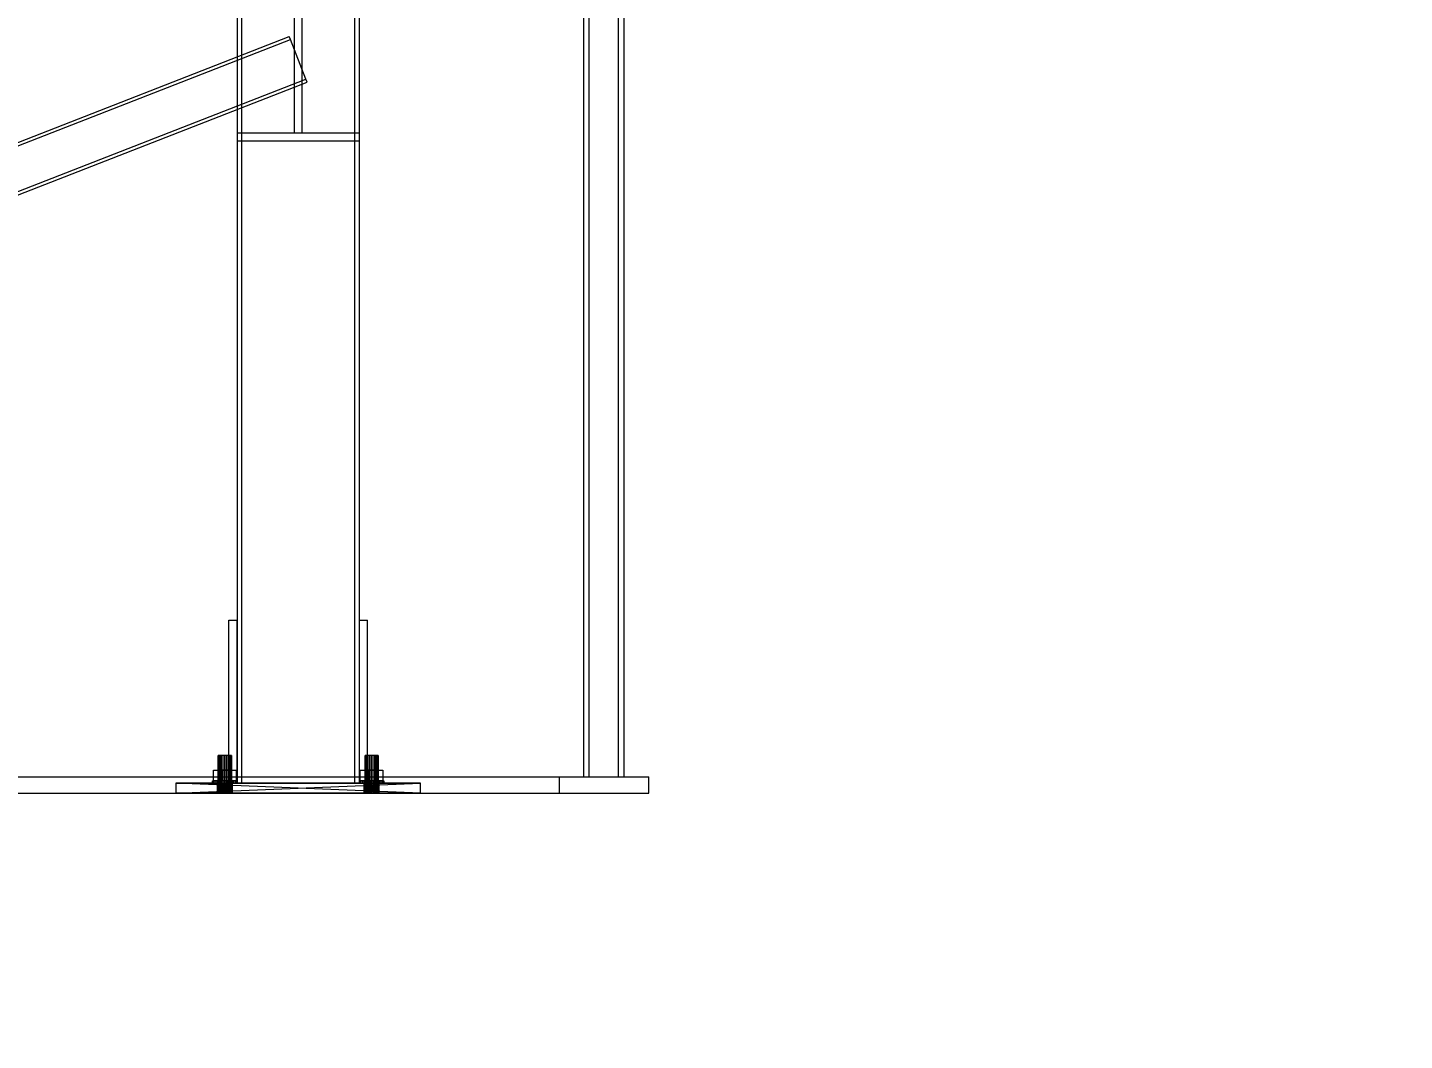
# Model space of a CAD drawing. Header units: millimetres. Extents: x -191664 to 191490, y -197311 to 10263.
# Drawn here: x 1793 to 3482, y -185793 to -184551 of the extents above; entities that cross this region are included whole.
import ezdxf

# ---------------------------------------------------------------- set-up
doc = ezdxf.new("R2010")
doc.units = ezdxf.units.MM
doc.layers.add('R15_COTAS_TRANSPORTE_P', color=1, linetype='Continuous', lineweight=0)
doc.layers.add('R15_PRENSA_RECEPCION_P', color=2, linetype='Continuous', lineweight=0)
doc.dimstyles.new('PLANTA_20', dxfattribs={"dimtxt": 50, "dimasz": 30, "dimexe": 30, "dimexo": 16, "dimgap": 20, "dimtad": 1, "dimtih": 1, "dimtoh": 1, "dimdec": 1, "dimzin": 0, "dimdsep": 46, "dimcen": 0.09, "dimadec": 0, "dimazin": 0, "dimtfac": 1, "dimtdec": 4, "dimtofl": 0, "dimtmove": 0, "dimatfit": 3, "dimfxl": 1, "dimtolj": 1, "dimtzin": 0, "dimarcsym": 0})

# ---------------------------------------------------------------- blocks, each defined once
blk = doc.blocks.new('*D133')
at = {"layer": 'Defpoints', "color": 0, "transparency": 16777216}
for p in [(439.7, -194148), (217.9, -194406.1), (-500, -194490), (-500, -194490), (500, -194490)]:
    blk.add_point(p, dxfattribs=at)
at = {"layer": 'R15_COTAS_TRANSPORTE_P', "color": 0, "lineweight": -2, "transparency": 16777216}
blk.add_arc((-500, -194490), 722.8, 2.3783, 17.6217, dxfattribs=at)
at = {"layer": 'R15_COTAS_TRANSPORTE_P', "color": 0, "transparency": 16777216}
for points in [[(184.1, -194272.8), (193.6, -194269.6), (179.2, -194242.8)], [(227.1, -194459.9), (217.2, -194460.1), (222.8, -194490)]]:
    blk.add_solid(points, dxfattribs=at)

msp = doc.modelspace()

# ---------------------------------------------------------------- linework, layer by layer
at = {"layer": 'R15_PRENSA_RECEPCION_P', "color": 8, "true_color": 0x657a85}
for p, q in [((2050, -184440), (2050, -185478)), ((2056, -185478), (2056, -184440)), ((2194, -184440), (2194, -185478)), ((2200, -185478), (2200, -184440)), ((2050, -185478), (2200, -185478)), ((2050, -185478), (2056, -185478)), ((2194, -185478), (2200, -185478))]:
    msp.add_line(p, q, dxfattribs=at)
at = {"layer": 'R15_PRENSA_RECEPCION_P', "color": 251, "true_color": 0x53616b}
for p, q in [((2120, -184500), (2120, -184680)), ((2130, -184680), (2130, -184500)), ((2050, -184680), (2200, -184680)), ((2050, -184680), (2050, -184690)), ((2120, -184680), (2130, -184680)), ((2200, -184690), (2200, -184680)), ((2050, -184690), (2200, -184690))]:
    msp.add_line(p, q, dxfattribs=at)
at = {"layer": 'R15_PRENSA_RECEPCION_P', "color": 251, "true_color": 0x596770}
for p, q in [((2475, -184520), (2475, -185470)), ((2482, -185470), (2482, -184520)), ((2518, -185470), (2518, -184520)), ((2525, -185470), (2525, -184520)), ((575, -185470), (2555, -185470)), ((2445, -185470), (2555, -185470)), ((2445, -185470), (2445, -185490)), ((2475, -185470), (2482, -185470)), ((2482, -185470), (2518, -185470)), ((2518, -185470), (2525, -185470)), ((2555, -185490), (2555, -185470)), ((575, -185490), (2555, -185490)), ((2445, -185490), (2555, -185490))]:
    msp.add_line(p, q, dxfattribs=at)
at = {"layer": 'R15_PRENSA_RECEPCION_P', "color": 8, "true_color": 0x667b86}
for p, q in [((64.09, -185362.05), (2114.09, -184562.05)), ((2115.55, -184565.78), (2114.09, -184562.05)), ((65.55, -185365.78), (2115.55, -184565.78)), ((2134.45, -184614.22), (2115.55, -184565.78)), ((84.45, -185414.22), (2134.45, -184614.22)), ((2135.91, -184617.95), (2134.45, -184614.22)), ((85.91, -185417.95), (2135.91, -184617.95))]:
    msp.add_line(p, q, dxfattribs=at)
at = {"layer": 'R15_PRENSA_RECEPCION_P', "color": 8, "true_color": 0x71848d}
for p, q in [((2040, -185478), (2040, -185278)), ((2040, -185278), (2050, -185278)), ((2050, -185478), (2050, -185278)), ((2200, -185478), (2200, -185278)), ((2200, -185278), (2210, -185278)), ((2210, -185478), (2210, -185278)), ((2040, -185478), (2050, -185478)), ((2200, -185478), (2210, -185478))]:
    msp.add_line(p, q, dxfattribs=at)
at = {"layer": 'R15_PRENSA_RECEPCION_P', "color": 9, "true_color": 0xaeb9be}
for p, q in [((2027.27, -185444), (2027, -185444)), ((2027, -185490), (2027, -185444)), ((2028.07, -185444), (2027.27, -185444)), ((2027.27, -185490), (2027.27, -185444)), ((2029.34, -185444), (2028.07, -185444)), ((2028.07, -185490), (2028.07, -185444)), ((2031, -185444), (2029.34, -185444)), ((2029.34, -185490), (2029.34, -185444)), ((2032.93, -185444), (2031, -185444)), ((2031, -185490), (2031, -185444)), ((2035, -185444), (2032.93, -185444)), ((2032.93, -185490), (2032.93, -185444)), ((2037.07, -185444), (2035, -185444)), ((2035, -185490), (2035, -185444)), ((2039, -185444), (2037.07, -185444)), ((2037.07, -185490), (2037.07, -185444)), ((2040.66, -185444), (2039, -185444)), ((2039, -185490), (2039, -185444)), ((2041.93, -185444), (2040.66, -185444)), ((2040.66, -185490), (2040.66, -185444)), ((2042.73, -185444), (2041.93, -185444)), ((2041.93, -185490), (2041.93, -185444)), ((2043, -185444), (2042.73, -185444)), ((2042.73, -185490), (2042.73, -185444)), ((2043, -185444), (2043, -185490)), ((2207.27, -185444), (2207, -185444)), ((2207, -185490), (2207, -185444)), ((2208.07, -185444), (2207.27, -185444)), ((2207.27, -185490), (2207.27, -185444)), ((2209.34, -185444), (2208.07, -185444)), ((2208.07, -185490), (2208.07, -185444)), ((2211, -185444), (2209.34, -185444)), ((2209.34, -185490), (2209.34, -185444)), ((2212.93, -185444), (2211, -185444)), ((2211, -185490), (2211, -185444)), ((2215, -185444), (2212.93, -185444)), ((2212.93, -185490), (2212.93, -185444)), ((2217.07, -185444), (2215, -185444)), ((2215, -185490), (2215, -185444)), ((2219, -185444), (2217.07, -185444)), ((2217.07, -185490), (2217.07, -185444)), ((2220.66, -185444), (2219, -185444)), ((2219, -185490), (2219, -185444)), ((2221.93, -185444), (2220.66, -185444)), ((2220.66, -185490), (2220.66, -185444)), ((2222.73, -185444), (2221.93, -185444)), ((2221.93, -185490), (2221.93, -185444)), ((2223, -185444), (2222.73, -185444)), ((2222.73, -185490), (2222.73, -185444)), ((2223, -185444), (2223, -185490)), ((2027.27, -185490), (2027, -185490)), ((2028.07, -185490), (2027.27, -185490)), ((2029.34, -185490), (2028.07, -185490)), ((2031, -185490), (2029.34, -185490)), ((2032.93, -185490), (2031, -185490)), ((2035, -185490), (2032.93, -185490)), ((2037.07, -185490), (2035, -185490)), ((2039, -185490), (2037.07, -185490)), ((2040.66, -185490), (2039, -185490)), ((2041.93, -185490), (2040.66, -185490)), ((2042.73, -185490), (2041.93, -185490)), ((2042.73, -185490), (2043, -185490)), ((2207.27, -185490), (2207, -185490)), ((2208.07, -185490), (2207.27, -185490)), ((2209.34, -185490), (2208.07, -185490)), ((2211, -185490), (2209.34, -185490)), ((2212.93, -185490), (2211, -185490)), ((2215, -185490), (2212.93, -185490)), ((2217.07, -185490), (2215, -185490)), ((2219, -185490), (2217.07, -185490)), ((2220.66, -185490), (2219, -185490)), ((2221.93, -185490), (2220.66, -185490)), ((2222.73, -185490), (2221.93, -185490)), ((2222.73, -185490), (2223, -185490))]:
    msp.add_line(p, q, dxfattribs=at)
at = {"layer": 'R15_PRENSA_RECEPCION_P', "color": 252, "true_color": 0x8ba19a}
for p, q in [((2020, -185478), (2020, -185475)), ((2020, -185475), (2020.51, -185475)), ((2020, -185475), (2026, -185475)), ((2020.51, -185478), (2020.51, -185475)), ((2020.51, -185475), (2022.01, -185475)), ((2020.51, -185475), (2026.31, -185475)), ((2021.15, -185475), (2021.15, -185462)), ((2021.15, -185462), (2028.08, -185462)), ((2021.15, -185462), (2027, -185462)), ((2028.08, -185475), (2021.15, -185475)), ((2027, -185475), (2021.15, -185475)), ((2022.01, -185478), (2022.01, -185475)), ((2022.01, -185475), (2024.39, -185475)), ((2022.01, -185475), (2027.21, -185475)), ((2024.39, -185478), (2024.39, -185475)), ((2024.39, -185475), (2027.5, -185475)), ((2024.39, -185475), (2028.64, -185475)), ((2026.31, -185475), (2026, -185475)), ((2026, -185475), (2026, -185478)), ((2027.21, -185475), (2026.31, -185475)), ((2026.31, -185475), (2026.31, -185478)), ((2031, -185462), (2027, -185462)), ((2027, -185462), (2027, -185475)), ((2027, -185475), (2031, -185475)), ((2028.64, -185475), (2027.21, -185475)), ((2027.21, -185475), (2027.21, -185478)), ((2027.5, -185478), (2027.5, -185475)), ((2027.5, -185475), (2031.12, -185475)), ((2027.5, -185475), (2030.5, -185475)), ((2028.08, -185475), (2028.08, -185462)), ((2028.08, -185462), (2041.92, -185462)), ((2028.08, -185462), (2031, -185462)), ((2041.92, -185475), (2028.08, -185475)), ((2031, -185475), (2028.08, -185475)), ((2030.5, -185475), (2028.64, -185475)), ((2028.64, -185475), (2028.64, -185478)), ((2032.67, -185475), (2030.5, -185475)), ((2030.5, -185475), (2030.5, -185478)), ((2039, -185462), (2031, -185462)), ((2031, -185462), (2031, -185475)), ((2031, -185475), (2039, -185475)), ((2031.12, -185478), (2031.12, -185475)), ((2031.12, -185475), (2035, -185475)), ((2031.12, -185475), (2032.67, -185475)), ((2035, -185475), (2032.67, -185475)), ((2032.67, -185475), (2032.67, -185478)), ((2035, -185478), (2035, -185475)), ((2035, -185475), (2038.88, -185475)), ((2037.33, -185475), (2035, -185475)), ((2039.5, -185475), (2037.33, -185475)), ((2037.33, -185475), (2037.33, -185478)), ((2038.88, -185475), (2037.33, -185475)), ((2038.88, -185478), (2038.88, -185475)), ((2038.88, -185475), (2042.5, -185475)), ((2043, -185462), (2039, -185462)), ((2039, -185462), (2039, -185475)), ((2041.92, -185462), (2039, -185462)), ((2039, -185475), (2043, -185475)), ((2039, -185475), (2041.92, -185475)), ((2041.36, -185475), (2039.5, -185475)), ((2039.5, -185475), (2039.5, -185478)), ((2042.5, -185475), (2039.5, -185475)), ((2042.79, -185475), (2041.36, -185475)), ((2041.36, -185475), (2041.36, -185478)), ((2045.61, -185475), (2041.36, -185475)), ((2041.92, -185475), (2041.92, -185462)), ((2041.92, -185462), (2048.85, -185462)), ((2048.85, -185475), (2041.92, -185475)), ((2042.5, -185478), (2042.5, -185475)), ((2042.5, -185475), (2045.61, -185475)), ((2043.69, -185475), (2042.79, -185475)), ((2042.79, -185475), (2042.79, -185478)), ((2047.99, -185475), (2042.79, -185475)), ((2043, -185475), (2043, -185462)), ((2043, -185462), (2048.85, -185462)), ((2048.85, -185475), (2043, -185475)), ((2044, -185475), (2043.69, -185475)), ((2043.69, -185475), (2043.69, -185478)), ((2049.49, -185475), (2043.69, -185475)), ((2044, -185478), (2044, -185475)), ((2044, -185475), (2050, -185475)), ((2045.61, -185478), (2045.61, -185475)), ((2045.61, -185475), (2047.99, -185475)), ((2047.99, -185478), (2047.99, -185475)), ((2047.99, -185475), (2049.49, -185475)), ((2048.85, -185462), (2048.85, -185475)), ((2049.49, -185478), (2049.49, -185475)), ((2049.49, -185475), (2050, -185475)), ((2050, -185475), (2050, -185478)), ((2200, -185478), (2200, -185475)), ((2200, -185475), (2200.51, -185475)), ((2200, -185475), (2206, -185475)), ((2200.51, -185478), (2200.51, -185475)), ((2200.51, -185475), (2202.01, -185475)), ((2200.51, -185475), (2206.31, -185475)), ((2201.15, -185475), (2201.15, -185462)), ((2201.15, -185462), (2208.08, -185462)), ((2201.15, -185462), (2207, -185462)), ((2208.08, -185475), (2201.15, -185475)), ((2207, -185475), (2201.15, -185475)), ((2202.01, -185478), (2202.01, -185475)), ((2202.01, -185475), (2204.39, -185475)), ((2202.01, -185475), (2207.21, -185475)), ((2204.39, -185478), (2204.39, -185475)), ((2204.39, -185475), (2207.5, -185475)), ((2204.39, -185475), (2208.64, -185475)), ((2206.31, -185475), (2206, -185475)), ((2206, -185475), (2206, -185478)), ((2207.21, -185475), (2206.31, -185475)), ((2206.31, -185475), (2206.31, -185478)), ((2211, -185462), (2207, -185462)), ((2207, -185462), (2207, -185475)), ((2207, -185475), (2211, -185475)), ((2208.64, -185475), (2207.21, -185475)), ((2207.21, -185475), (2207.21, -185478)), ((2207.5, -185478), (2207.5, -185475)), ((2207.5, -185475), (2211.12, -185475)), ((2207.5, -185475), (2210.5, -185475)), ((2208.08, -185475), (2208.08, -185462)), ((2208.08, -185462), (2221.92, -185462)), ((2208.08, -185462), (2211, -185462)), ((2221.92, -185475), (2208.08, -185475)), ((2211, -185475), (2208.08, -185475)), ((2210.5, -185475), (2208.64, -185475)), ((2208.64, -185475), (2208.64, -185478)), ((2212.67, -185475), (2210.5, -185475)), ((2210.5, -185475), (2210.5, -185478)), ((2219, -185462), (2211, -185462)), ((2211, -185462), (2211, -185475)), ((2211, -185475), (2219, -185475)), ((2211.12, -185478), (2211.12, -185475)), ((2211.12, -185475), (2215, -185475)), ((2211.12, -185475), (2212.67, -185475)), ((2215, -185475), (2212.67, -185475)), ((2212.67, -185475), (2212.67, -185478)), ((2215, -185478), (2215, -185475)), ((2215, -185475), (2218.88, -185475)), ((2217.33, -185475), (2215, -185475)), ((2219.5, -185475), (2217.33, -185475)), ((2217.33, -185475), (2217.33, -185478)), ((2218.88, -185475), (2217.33, -185475)), ((2218.88, -185478), (2218.88, -185475)), ((2218.88, -185475), (2222.5, -185475)), ((2223, -185462), (2219, -185462)), ((2219, -185462), (2219, -185475)), ((2221.92, -185462), (2219, -185462)), ((2219, -185475), (2223, -185475)), ((2219, -185475), (2221.92, -185475)), ((2221.36, -185475), (2219.5, -185475)), ((2219.5, -185475), (2219.5, -185478)), ((2222.5, -185475), (2219.5, -185475)), ((2222.79, -185475), (2221.36, -185475)), ((2221.36, -185475), (2221.36, -185478)), ((2225.61, -185475), (2221.36, -185475)), ((2221.92, -185475), (2221.92, -185462)), ((2221.92, -185462), (2228.85, -185462)), ((2228.85, -185475), (2221.92, -185475)), ((2222.5, -185478), (2222.5, -185475)), ((2222.5, -185475), (2225.61, -185475)), ((2223.69, -185475), (2222.79, -185475)), ((2222.79, -185475), (2222.79, -185478)), ((2227.99, -185475), (2222.79, -185475)), ((2223, -185475), (2223, -185462)), ((2223, -185462), (2228.85, -185462)), ((2228.85, -185475), (2223, -185475)), ((2224, -185475), (2223.69, -185475)), ((2223.69, -185475), (2223.69, -185478)), ((2229.49, -185475), (2223.69, -185475)), ((2224, -185478), (2224, -185475)), ((2224, -185475), (2230, -185475)), ((2225.61, -185478), (2225.61, -185475)), ((2225.61, -185475), (2227.99, -185475)), ((2227.99, -185478), (2227.99, -185475)), ((2227.99, -185475), (2229.49, -185475)), ((2228.85, -185462), (2228.85, -185475)), ((2229.49, -185478), (2229.49, -185475)), ((2229.49, -185475), (2230, -185475)), ((2230, -185475), (2230, -185478)), ((2020.51, -185478), (2020, -185478)), ((2026, -185478), (2020, -185478)), ((2022.01, -185478), (2020.51, -185478)), ((2026.31, -185478), (2020.51, -185478)), ((2024.39, -185478), (2022.01, -185478)), ((2027.21, -185478), (2022.01, -185478)), ((2027.5, -185478), (2024.39, -185478)), ((2028.64, -185478), (2024.39, -185478)), ((2026, -185478), (2026.31, -185478)), ((2026.31, -185478), (2027.21, -185478)), ((2027.21, -185478), (2028.64, -185478)), ((2031.12, -185478), (2027.5, -185478)), ((2030.5, -185478), (2027.5, -185478)), ((2028.64, -185478), (2030.5, -185478)), ((2030.5, -185478), (2032.67, -185478)), ((2035, -185478), (2031.12, -185478)), ((2032.67, -185478), (2031.12, -185478)), ((2032.67, -185478), (2035, -185478)), ((2038.88, -185478), (2035, -185478)), ((2035, -185478), (2037.33, -185478)), ((2037.33, -185478), (2039.5, -185478)), ((2037.33, -185478), (2038.88, -185478)), ((2042.5, -185478), (2038.88, -185478)), ((2039.5, -185478), (2041.36, -185478)), ((2039.5, -185478), (2042.5, -185478)), ((2041.36, -185478), (2042.79, -185478)), ((2041.36, -185478), (2045.61, -185478)), ((2045.61, -185478), (2042.5, -185478)), ((2042.79, -185478), (2043.69, -185478)), ((2042.79, -185478), (2047.99, -185478)), ((2043.69, -185478), (2044, -185478)), ((2043.69, -185478), (2049.49, -185478)), ((2050, -185478), (2044, -185478)), ((2047.99, -185478), (2045.61, -185478)), ((2049.49, -185478), (2047.99, -185478)), ((2050, -185478), (2049.49, -185478)), ((2200.51, -185478), (2200, -185478)), ((2206, -185478), (2200, -185478)), ((2202.01, -185478), (2200.51, -185478)), ((2206.31, -185478), (2200.51, -185478)), ((2204.39, -185478), (2202.01, -185478)), ((2207.21, -185478), (2202.01, -185478)), ((2207.5, -185478), (2204.39, -185478)), ((2208.64, -185478), (2204.39, -185478)), ((2206, -185478), (2206.31, -185478)), ((2206.31, -185478), (2207.21, -185478)), ((2207.21, -185478), (2208.64, -185478)), ((2211.12, -185478), (2207.5, -185478)), ((2210.5, -185478), (2207.5, -185478)), ((2208.64, -185478), (2210.5, -185478)), ((2210.5, -185478), (2212.67, -185478)), ((2215, -185478), (2211.12, -185478)), ((2212.67, -185478), (2211.12, -185478)), ((2212.67, -185478), (2215, -185478)), ((2218.88, -185478), (2215, -185478)), ((2215, -185478), (2217.33, -185478)), ((2217.33, -185478), (2219.5, -185478)), ((2217.33, -185478), (2218.88, -185478)), ((2222.5, -185478), (2218.88, -185478)), ((2219.5, -185478), (2221.36, -185478)), ((2219.5, -185478), (2222.5, -185478)), ((2221.36, -185478), (2222.79, -185478)), ((2221.36, -185478), (2225.61, -185478)), ((2225.61, -185478), (2222.5, -185478)), ((2222.79, -185478), (2223.69, -185478)), ((2222.79, -185478), (2227.99, -185478)), ((2223.69, -185478), (2224, -185478)), ((2223.69, -185478), (2229.49, -185478)), ((2230, -185478), (2224, -185478)), ((2227.99, -185478), (2225.61, -185478)), ((2229.49, -185478), (2227.99, -185478)), ((2230, -185478), (2229.49, -185478))]:
    msp.add_line(p, q, dxfattribs=at)
at = {"layer": 'R15_PRENSA_RECEPCION_P', "color": 252, "true_color": 0x82929a}
for p, q in [((2026, -185478), (1975, -185478)), ((1975, -185478), (2026.17, -185478)), ((1975, -185478), (2026.69, -185478)), ((1975, -185478), (2027.52, -185478)), ((1975, -185478), (2028.64, -185478)), ((1975, -185478), (2030, -185478)), ((1975, -185478), (2031.56, -185478)), ((1975, -185478), (2033.24, -185478)), ((1975, -185478), (2035, -185478)), ((1975, -185478), (2036.76, -185478)), ((2275, -185478), (1975, -185478)), ((1975, -185478), (2038.44, -185478)), ((1975, -185478), (2040, -185478)), ((1975, -185478), (2041.36, -185478)), ((2275, -185490), (1975, -185478)), ((1975, -185478), (1975, -185490)), ((1975, -185490), (2275, -185478)), ((1975, -185490), (2026, -185490)), ((2026.17, -185490), (1975, -185490)), ((2026.69, -185490), (1975, -185490)), ((2027.52, -185490), (1975, -185490)), ((2028.64, -185490), (1975, -185490)), ((2030, -185490), (1975, -185490)), ((2031.56, -185490), (1975, -185490)), ((2033.24, -185490), (1975, -185490)), ((2035, -185490), (1975, -185490)), ((2036.76, -185490), (1975, -185490)), ((1975, -185490), (2275, -185490)), ((2038.44, -185490), (1975, -185490)), ((2040, -185490), (1975, -185490)), ((2041.36, -185490), (1975, -185490)), ((2026.17, -185478), (2026, -185478)), ((2026, -185490), (2026.17, -185478)), ((2026, -185490), (2026, -185478)), ((2026.17, -185490), (2026, -185478)), ((2026, -185490), (2026.17, -185490)), ((2026.69, -185478), (2026.17, -185478)), ((2026.17, -185490), (2026.69, -185478)), ((2026.17, -185490), (2026.17, -185478)), ((2026.69, -185490), (2026.17, -185478)), ((2026.17, -185490), (2026.69, -185490)), ((2027.52, -185478), (2026.69, -185478)), ((2026.69, -185490), (2027.52, -185478)), ((2026.69, -185490), (2026.69, -185478)), ((2027.52, -185490), (2026.69, -185478)), ((2026.69, -185490), (2027.52, -185490)), ((2028.64, -185478), (2027.52, -185478)), ((2027.52, -185478), (2041.36, -185478)), ((2027.52, -185490), (2028.64, -185478)), ((2027.52, -185490), (2027.52, -185478)), ((2028.64, -185490), (2027.52, -185478)), ((2027.52, -185490), (2028.64, -185490)), ((2041.36, -185490), (2027.52, -185490)), ((2030, -185478), (2028.64, -185478)), ((2028.64, -185478), (2041.36, -185478)), ((2028.64, -185478), (2215, -185478)), ((2028.64, -185478), (2216.76, -185478)), ((2028.64, -185478), (2218.44, -185478)), ((2028.64, -185478), (2220, -185478)), ((2028.64, -185478), (2221.36, -185478)), ((2028.64, -185490), (2030, -185478)), ((2028.64, -185490), (2028.64, -185478)), ((2030, -185490), (2028.64, -185478)), ((2028.64, -185490), (2030, -185490)), ((2041.36, -185490), (2028.64, -185490)), ((2215, -185490), (2028.64, -185490)), ((2216.76, -185490), (2028.64, -185490)), ((2218.44, -185490), (2028.64, -185490)), ((2220, -185490), (2028.64, -185490)), ((2221.36, -185490), (2028.64, -185490)), ((2031.56, -185478), (2030, -185478)), ((2030, -185478), (2221.36, -185478)), ((2030, -185490), (2031.56, -185478)), ((2030, -185490), (2030, -185478)), ((2031.56, -185490), (2030, -185478)), ((2030, -185490), (2031.56, -185490)), ((2221.36, -185490), (2030, -185490)), ((2033.24, -185478), (2031.56, -185478)), ((2031.56, -185478), (2221.36, -185478)), ((2031.56, -185490), (2033.24, -185478)), ((2031.56, -185490), (2031.56, -185478)), ((2033.24, -185490), (2031.56, -185478)), ((2031.56, -185490), (2033.24, -185490)), ((2221.36, -185490), (2031.56, -185490)), ((2035, -185478), (2033.24, -185478)), ((2033.24, -185478), (2275, -185478)), ((2033.24, -185478), (2221.36, -185478)), ((2033.24, -185490), (2035, -185478)), ((2033.24, -185490), (2033.24, -185478)), ((2035, -185490), (2033.24, -185478)), ((2033.24, -185490), (2035, -185490)), ((2275, -185490), (2033.24, -185490)), ((2221.36, -185490), (2033.24, -185490)), ((2035, -185478), (2036.76, -185478)), ((2206, -185478), (2035, -185478)), ((2206.17, -185478), (2035, -185478)), ((2206.69, -185478), (2035, -185478)), ((2035, -185478), (2275, -185478)), ((2207.52, -185478), (2035, -185478)), ((2208.64, -185478), (2035, -185478)), ((2210, -185478), (2035, -185478)), ((2211.56, -185478), (2035, -185478)), ((2213.24, -185478), (2035, -185478)), ((2215, -185478), (2035, -185478)), ((2035, -185478), (2221.36, -185478)), ((2035, -185490), (2036.76, -185478)), ((2035, -185490), (2035, -185478)), ((2036.76, -185490), (2035, -185478)), ((2036.76, -185490), (2035, -185490)), ((2035, -185490), (2206, -185490)), ((2035, -185490), (2206.17, -185490)), ((2035, -185490), (2206.69, -185490)), ((2275, -185490), (2035, -185490)), ((2035, -185490), (2207.52, -185490)), ((2035, -185490), (2208.64, -185490)), ((2035, -185490), (2210, -185490)), ((2035, -185490), (2211.56, -185490)), ((2035, -185490), (2213.24, -185490)), ((2035, -185490), (2215, -185490)), ((2221.36, -185490), (2035, -185490)), ((2036.76, -185478), (2038.44, -185478)), ((2206, -185478), (2036.76, -185478)), ((2206.17, -185478), (2036.76, -185478)), ((2036.76, -185490), (2038.44, -185478)), ((2036.76, -185490), (2036.76, -185478)), ((2038.44, -185490), (2036.76, -185478)), ((2038.44, -185490), (2036.76, -185490)), ((2036.76, -185490), (2206, -185490)), ((2036.76, -185490), (2206.17, -185490)), ((2038.44, -185478), (2040, -185478)), ((2206, -185478), (2038.44, -185478)), ((2206.17, -185478), (2038.44, -185478)), ((2038.44, -185490), (2040, -185478)), ((2038.44, -185490), (2038.44, -185478)), ((2040, -185490), (2038.44, -185478)), ((2040, -185490), (2038.44, -185490)), ((2038.44, -185490), (2206, -185490)), ((2038.44, -185490), (2206.17, -185490)), ((2040, -185478), (2041.36, -185478)), ((2206, -185478), (2040, -185478)), ((2206.17, -185478), (2040, -185478)), ((2275, -185478), (2040, -185478)), ((2040, -185478), (2215, -185478)), ((2040, -185490), (2041.36, -185478)), ((2040, -185490), (2040, -185478)), ((2041.36, -185490), (2040, -185478)), ((2041.36, -185490), (2040, -185490)), ((2040, -185490), (2206, -185490)), ((2040, -185490), (2206.17, -185490)), ((2040, -185490), (2275, -185490)), ((2215, -185490), (2040, -185490)), ((2041.36, -185478), (2042.48, -185478)), ((2206, -185478), (2041.36, -185478)), ((2206.17, -185478), (2041.36, -185478)), ((2041.36, -185478), (2215, -185478)), ((2041.36, -185490), (2042.48, -185478)), ((2041.36, -185490), (2041.36, -185478)), ((2042.48, -185490), (2041.36, -185478)), ((2042.48, -185490), (2041.36, -185490)), ((2041.36, -185490), (2206, -185490)), ((2041.36, -185490), (2206.17, -185490)), ((2215, -185490), (2041.36, -185490)), ((2042.48, -185478), (2043.31, -185478)), ((2206, -185478), (2042.48, -185478)), ((2206.17, -185478), (2042.48, -185478)), ((2042.48, -185478), (2215, -185478)), ((2042.48, -185490), (2043.31, -185478)), ((2042.48, -185490), (2042.48, -185478)), ((2043.31, -185490), (2042.48, -185478)), ((2043.31, -185490), (2042.48, -185490)), ((2042.48, -185490), (2206, -185490)), ((2042.48, -185490), (2206.17, -185490)), ((2215, -185490), (2042.48, -185490)), ((2043.31, -185478), (2043.83, -185478)), ((2206, -185478), (2043.31, -185478)), ((2206.17, -185478), (2043.31, -185478)), ((2043.31, -185478), (2215, -185478)), ((2043.31, -185490), (2043.83, -185478)), ((2043.31, -185490), (2043.31, -185478)), ((2043.83, -185490), (2043.31, -185478)), ((2043.83, -185490), (2043.31, -185490)), ((2043.31, -185490), (2206, -185490)), ((2043.31, -185490), (2206.17, -185490)), ((2215, -185490), (2043.31, -185490)), ((2043.83, -185478), (2044, -185478)), ((2206, -185478), (2043.83, -185478)), ((2206.17, -185478), (2043.83, -185478)), ((2043.83, -185478), (2215, -185478)), ((2043.83, -185490), (2044, -185478)), ((2043.83, -185490), (2043.83, -185478)), ((2044, -185490), (2043.83, -185478)), ((2044, -185490), (2043.83, -185490)), ((2043.83, -185490), (2206, -185490)), ((2043.83, -185490), (2206.17, -185490)), ((2215, -185490), (2043.83, -185490)), ((2044, -185478), (2206, -185478)), ((2206.17, -185478), (2044, -185478)), ((2044, -185478), (2206.69, -185478)), ((2044, -185478), (2207.52, -185478)), ((2044, -185478), (2208.64, -185478)), ((2044, -185478), (2210, -185478)), ((2044, -185478), (2211.56, -185478)), ((2044, -185478), (2213.24, -185478)), ((2044, -185478), (2215, -185478)), ((2044, -185478), (2044, -185490)), ((2206, -185490), (2044, -185490)), ((2044, -185490), (2206.17, -185490)), ((2206.69, -185490), (2044, -185490)), ((2207.52, -185490), (2044, -185490)), ((2208.64, -185490), (2044, -185490)), ((2210, -185490), (2044, -185490)), ((2211.56, -185490), (2044, -185490)), ((2213.24, -185490), (2044, -185490)), ((2215, -185490), (2044, -185490)), ((2206, -185478), (2206.17, -185478)), ((2206, -185490), (2206.17, -185478)), ((2206, -185490), (2206, -185478)), ((2206.17, -185490), (2206, -185478)), ((2206.17, -185490), (2206, -185490)), ((2206.69, -185478), (2206.17, -185478)), ((2206.17, -185490), (2206.69, -185478)), ((2206.17, -185490), (2206.17, -185478)), ((2206.69, -185490), (2206.17, -185478)), ((2206.17, -185490), (2206.69, -185490)), ((2207.52, -185478), (2206.69, -185478)), ((2206.69, -185490), (2207.52, -185478)), ((2206.69, -185490), (2206.69, -185478)), ((2207.52, -185490), (2206.69, -185478)), ((2206.69, -185490), (2207.52, -185490)), ((2208.64, -185478), (2207.52, -185478)), ((2207.52, -185490), (2208.64, -185478)), ((2207.52, -185490), (2207.52, -185478)), ((2208.64, -185490), (2207.52, -185478)), ((2207.52, -185490), (2208.64, -185490)), ((2210, -185478), (2208.64, -185478)), ((2208.64, -185490), (2210, -185478)), ((2208.64, -185490), (2208.64, -185478)), ((2210, -185490), (2208.64, -185478)), ((2208.64, -185490), (2210, -185490)), ((2211.56, -185478), (2210, -185478)), ((2210, -185478), (2275, -185478)), ((2210, -185490), (2211.56, -185478)), ((2210, -185490), (2210, -185478)), ((2211.56, -185490), (2210, -185478)), ((2210, -185490), (2211.56, -185490)), ((2275, -185490), (2210, -185490)), ((2213.24, -185478), (2211.56, -185478)), ((2211.56, -185478), (2275, -185478)), ((2211.56, -185490), (2213.24, -185478)), ((2211.56, -185490), (2211.56, -185478)), ((2213.24, -185490), (2211.56, -185478)), ((2211.56, -185490), (2213.24, -185490)), ((2275, -185490), (2211.56, -185490)), ((2215, -185478), (2213.24, -185478)), ((2213.24, -185478), (2275, -185478)), ((2213.24, -185490), (2215, -185478)), ((2213.24, -185490), (2213.24, -185478)), ((2215, -185490), (2213.24, -185478)), ((2213.24, -185490), (2215, -185490)), ((2275, -185490), (2213.24, -185490)), ((2275, -185478), (2215, -185478)), ((2216.76, -185478), (2215, -185478)), ((2215, -185478), (2221.36, -185478)), ((2215, -185478), (2222.48, -185478)), ((2215, -185478), (2223.31, -185478)), ((2215, -185478), (2223.83, -185478)), ((2215, -185478), (2224, -185478)), ((2215, -185490), (2216.76, -185478)), ((2215, -185490), (2215, -185478)), ((2216.76, -185490), (2215, -185478)), ((2215, -185490), (2275, -185490)), ((2215, -185490), (2216.76, -185490)), ((2221.36, -185490), (2215, -185490)), ((2222.48, -185490), (2215, -185490)), ((2223.31, -185490), (2215, -185490)), ((2223.83, -185490), (2215, -185490)), ((2224, -185490), (2215, -185490)), ((2275, -185478), (2216.76, -185478)), ((2218.44, -185478), (2216.76, -185478)), ((2216.76, -185478), (2224, -185478)), ((2216.76, -185490), (2218.44, -185478)), ((2216.76, -185490), (2216.76, -185478)), ((2218.44, -185490), (2216.76, -185478)), ((2216.76, -185490), (2275, -185490)), ((2216.76, -185490), (2218.44, -185490)), ((2224, -185490), (2216.76, -185490)), ((2275, -185478), (2218.44, -185478)), ((2220, -185478), (2218.44, -185478)), ((2224, -185478), (2218.44, -185478)), ((2218.44, -185490), (2220, -185478)), ((2218.44, -185490), (2218.44, -185478)), ((2220, -185490), (2218.44, -185478)), ((2218.44, -185490), (2275, -185490)), ((2218.44, -185490), (2220, -185490)), ((2218.44, -185490), (2224, -185490)), ((2275, -185478), (2220, -185478)), ((2221.36, -185478), (2220, -185478)), ((2224, -185478), (2220, -185478)), ((2220, -185490), (2221.36, -185478)), ((2220, -185490), (2220, -185478)), ((2221.36, -185490), (2220, -185478)), ((2220, -185490), (2275, -185490)), ((2220, -185490), (2221.36, -185490)), ((2220, -185490), (2224, -185490)), ((2275, -185478), (2221.36, -185478)), ((2222.48, -185478), (2221.36, -185478)), ((2224, -185478), (2221.36, -185478)), ((2221.36, -185490), (2222.48, -185478)), ((2221.36, -185490), (2221.36, -185478)), ((2222.48, -185490), (2221.36, -185478)), ((2221.36, -185490), (2275, -185490)), ((2221.36, -185490), (2222.48, -185490)), ((2221.36, -185490), (2224, -185490)), ((2275, -185478), (2222.48, -185478)), ((2223.31, -185478), (2222.48, -185478)), ((2224, -185478), (2222.48, -185478)), ((2222.48, -185490), (2223.31, -185478)), ((2222.48, -185490), (2222.48, -185478)), ((2223.31, -185490), (2222.48, -185478)), ((2222.48, -185490), (2275, -185490)), ((2222.48, -185490), (2223.31, -185490)), ((2222.48, -185490), (2224, -185490)), ((2275, -185478), (2223.31, -185478)), ((2223.83, -185478), (2223.31, -185478)), ((2223.31, -185490), (2223.83, -185478)), ((2223.31, -185490), (2223.31, -185478)), ((2223.83, -185490), (2223.31, -185478)), ((2223.31, -185490), (2275, -185490)), ((2223.31, -185490), (2223.83, -185490)), ((2275, -185478), (2223.83, -185478)), ((2224, -185478), (2223.83, -185478)), ((2223.83, -185490), (2224, -185478)), ((2223.83, -185490), (2223.83, -185478)), ((2224, -185490), (2223.83, -185478)), ((2223.83, -185490), (2275, -185490)), ((2223.83, -185490), (2224, -185490)), ((2275, -185478), (2224, -185478)), ((2224, -185478), (2224, -185490)), ((2224, -185490), (2275, -185490)), ((2275, -185490), (2275, -185478))]:
    msp.add_line(p, q, dxfattribs=at)

# ---------------------------------------------------------------- dimensions: what is measured, and where the dimension line sits
at = {"layer": 'R15_COTAS_TRANSPORTE_P'}
dim = msp.add_angular_dim_2l(base=(217.89, -194406.09), line1=((-500, -194490), (500, -194490)), line2=((-500, -194490), (439.69, -194147.98)), dimstyle='PLANTA_20', dxfattribs=at)
dim.commit()
dim.dimension.update_dxf_attribs({"geometry": '*D133', "text_midpoint": (191490.46, -33543.69)})

doc.saveas('drawing.dxf')
